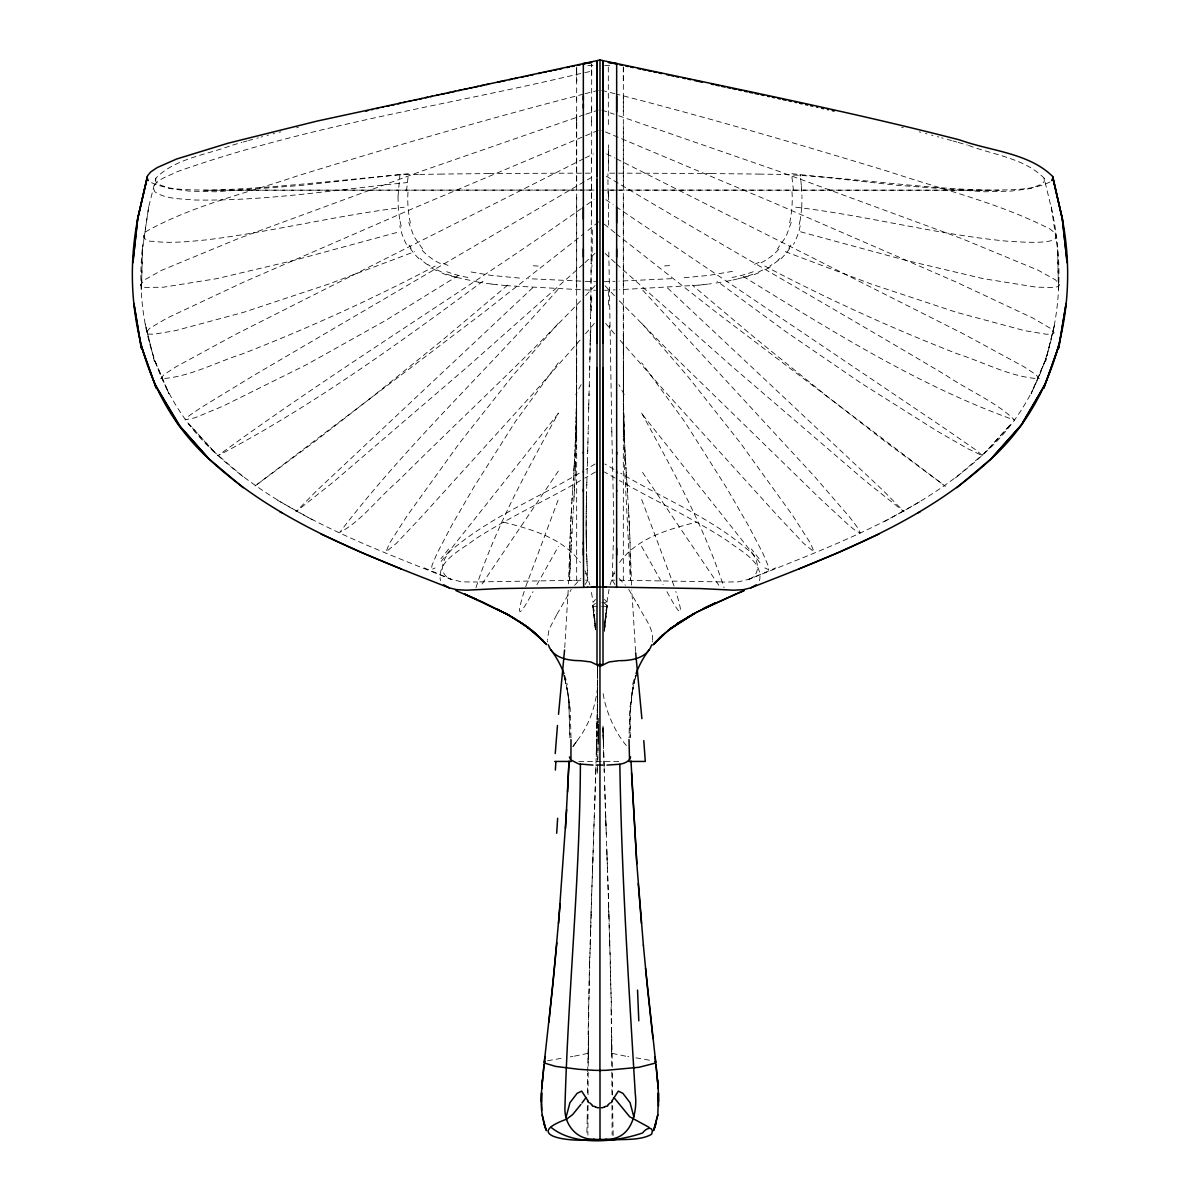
<?xml version="1.0" encoding="UTF-8"?>
<svg xmlns="http://www.w3.org/2000/svg" width="1200" height="1200" viewBox="0 0 1200 1200"><rect width="100%" height="100%" fill="white"/><g stroke="black" fill="none" stroke-linecap="round" stroke-linejoin="round"><path stroke-width="0.75" stroke-dasharray="5 3.75" d="M576.645 361.305L576.63 371.46M576.645 380.835L576.66 341.145M576.675 69.645L576.675 66.885M576.66 356.49L576.675 97.905M576.675 81.9L576.675 67.455L576.75 80.97M591.645 121.47L591.66 106.62M591.66 110.79L591.69 64.02L591.69 77.925M577.215 740.61C589.23 725.085 595.785 705.75 597.63 686.355M623.325 304.77L623.325 580.29M623.325 288.36L623.325 197.22M623.325 185.685L623.325 67.335M630.045 542.385L630.39 580.38L624.555 467.88L623.55 400.245M576.6 396.42L576.615 390.36M576.615 374.52L576.63 370.995M576.615 391.56L576.645 380.58M586.14 523.575L586.14 527.01M591.57 158.67L591.165 260.67M591.63 126.06L591.645 118.485M597.615 694.305L597.45 669.09M576.675 124.725L576.69 119.55M576.585 382.335L576.6 381.225M576.54 410.76L576.615 394.98M576.615 376.65L576.54 389.415M576.615 376.8L576.615 374.085M586.155 520.53L586.14 525.945M586.14 522.75L586.155 521.67M588.03 1105.305L587.895 1135.17M588.06 1094.73L588.18 1072.065M576.555 387.87L576.57 385.29M576.57 405.18L576.57 404.025M586.155 520.605L586.185 517.41M591.135 264.045L591.195 253.77M597.6 691.26L597.585 696.945M576.495 416.52L576.51 415.035M576.525 392.22L576.555 388.86M576.54 410.52L576.435 423.615M591 282.45L591.045 277.545M591.105 269.955L590.955 289.305M591.075 272.34L591.135 263.265M588.225 1066.005L588.3 1056.075M571.02 737.82L570.18 708.33L566.595 684.705M576.51 394.68L576.465 397.905M576.465 419.46L576.39 427.68M576.54 391.185L575.79 431.325M586.185 517.485L586.185 515.955M590.85 299.67L590.895 294.795M590.97 287.22L589.785 364.56M588.27 1059.78L588.315 1053.375M587.49 1092.99L587.67 1073.25M587.685 1071.705L588.57 1029.375M588.285 1056.6L588.345 1050.09M588.315 1052.82L588.405 1043.37M588.345 1049.505L588.48 1036.47M597.57 699.585L597.555 696.315M586.215 513.195L586.185 516.345M590.79 306.72L590.835 302.055M588.42 1042.74L588.54 1032.24M597.54 702.225L597.54 698.925L597.51 704.85M576.39 426.735L575.04 477.36M576.435 400.755L576.45 399.84M586.215 513.66L586.245 511.125M590.64 318.765L590.655 317.31M590.715 312.87L590.745 309.825M587.355 1105.86L587.19 1118.37M576.375 405.6L576.42 402.48M576.36 429.945L576.3 434.07M586.245 511.38L586.275 509.055M588.09 1034.745L588.855 1009.98M597.495 702.465L597.405 666.45L597.285 715.74M598.5 718.125L598.185 740.625L598.545 724.59M576.345 407.73L576.315 409.695M586.305 507.54L586.32 505.995M586.275 509.19L586.335 505.005M588.18 1028.715L588.795 1013.805M587.19 1118.79L586.815 1135.44M597.42 710.115L597.435 707.085M598.365 728.07L597.75 760.77M586.335 505.17L586.38 503.01M590.415 334.425L590.205 346.38M588.36 1016.865L589.11 995.325M597.375 712.74L597.465 707.49M598.38 730.56L597.645 763.455M148.695 206.955L142.335 249.21L141.54 289.23L142.455 249.045L148.695 206.955L155.88 178.155C175.35 158.31 206.265 154.98 231.42 145.44M398.025 196.485L398.235 207.375M576.24 413.805L576.285 411.525M576.15 442.905L576.21 439.98M586.365 503.355L586.44 499.725M588.465 1011.06L589.275 987.33M576.195 415.935L576.135 418.86M586.47 497.91L586.515 496.095M586.44 500.04L586.485 497.385M590.085 351.96L590.175 347.52M595.8 772.035L597.525 700.32M596.82 735.15L596.79 736.14L597.51 701.4M598.545 724.125L598.095 744.495M576.045 447.435L576.09 445.665M586.5 496.515L586.695 488.085M588.12 434.04L588.195 431.04M588.72 407.475L588.18 431.655M589.92 359.55L589.995 355.815M588.795 994.08L589.365 983.265M588.975 985.83L589.455 979.17M596.625 743.925L597.225 718.725M597.165 723.195L597.225 720.585M569.88 737.85L568.725 698.835L569.895 737.235M587.865 444.945L587.94 441.9M588.795 404.445L589.05 393.81M586.59 492.99L586.605 492.105M587.91 442.68L588.135 433.53M588.69 408.87L588.885 400.26M589.05 983.115L589.56 975.045M589.17 977.745L589.755 966.69M597.105 725.79L597.15 721.77M597.045 728.4L597.075 724.875M398.04 196.125L399.93 174.72L419.445 174.39M576.045 422.415L576.09 420.675M575.97 450.93L575.745 459.06M586.77 485.19L586.845 482.475M587.64 453.735L587.73 450.15M589.23 386.535L589.74 366.69M586.695 488.55L586.785 484.59M587.685 451.575L587.895 443.76M588.99 395.805L589.275 385.02M589.635 370.755L589.83 363.18M589.23 975.075L590.325 945.255M589.44 967.2L589.575 962.355M596.85 736.17L596.925 731.235M576 424.065L574.515 460.005M587.28 466.41L587.4 462.195M586.845 482.595L587.295 466.305M587.4 462.33L587.64 453.33M589.575 962.04L590.625 935.025M596.67 740.415L596.715 739.185L596.415 751.635M597.6 765.135L597.375 773.565L597.63 764.43M142.335 249.21C134.445 322.635 158.16 399.585 212.715 450.675L215.4 453.15C281.535 514.95 368.4 546.135 450.96 579.225L461.73 581.88L477.51 582.015M590.58 936.48L590.715 932.04M596.265 756.765L596.565 744.18M590.07 944.55L591.255 914.07L591.195 916.335M590.835 927.585L590.91 925.35M590.49 931.125L590.94 916.785M594.63 809.58L595.875 769.5M590.955 916.5L594.345 814.845M595.815 768.825L592.5 870.57M591.06 913.035L592.47 871.29M575.745 432.63L575.655 435.135M575.58 464.16L575.655 461.625M592.485 871.02L593.04 854.46M569.835 545.625L568.44 583.92M569.91 543.285L570 540.975M569.76 547.47L570.18 536.52M575.52 438.63L575.61 436.335M575.535 465.405L574.545 487.575M570.105 538.26L570.345 532.275M569.76 576.675L569.61 580.38L571.83 580.35M575.355 442.92L575.475 439.74M570.285 533.865L570.465 529.59M568.185 590.235L564.735 647.88M570.135 568.035L569.61 580.38L569.595 552.315M570.435 530.22L570.87 520.725M575.175 446.88L575.265 444.945M570.09 569.07L570.345 563.22M570.6 526.275L570.69 524.385M570.315 564.045L570.51 559.395M614.895 584.505L612.225 580.08L613.86 523.575L611.805 431.04M575.01 450.57L575.1 448.755M570.48 560.1L570.855 552.33M574.875 481.065L574.965 479.22M570.825 521.415L571.86 502.515M571.125 515.58L570.945 518.97M570.825 553.02L571.05 548.505M574.665 485.19L574.41 490.065M574.665 457.335L574.83 454.035M570.99 549.735L571.455 540.885M571.215 513.93L571.635 506.16M571.2 545.565L571.245 544.725M574.44 489.495L574.125 495.24M574.41 462.015L574.575 458.925M571.395 542.19L572.595 521.325M574.02 497.16L574.155 494.91M574.305 463.62L574.41 461.82M571.875 533.67L571.965 531.975M574.065 496.53L573.135 512.445M574.095 467.19L574.23 465M574.2 465.405L574.32 463.515M801.765 207.375L801.975 196.95M571.815 503.22L572.325 494.835M573.885 470.7L574.065 467.88M574.14 466.455L573.33 479.535M572.565 521.955L573.18 511.665M573.66 474.27L573.78 472.515M571.98 500.37L572.16 497.58M406.485 190.98L408.45 173.67L300.66 185.475L215.64 191.79L189.09 191.115L169.155 188.46L157.71 183.93L155.67 181.215L155.88 178.155M572.295 495.345L572.76 488.295M572.67 489.465L573.375 478.875M652.62 640.215C653.265 626.64 642.975 616.215 637.71 604.53M801.735 207.81L800.385 219.135M968.58 145.44C993.735 154.98 1024.65 158.31 1044.12 178.155L1051.245 207.645C1071.18 292.74 1053.375 389.73 987.285 450.675L984.6 453.15C918.465 514.95 831.6 546.135 749.04 579.225L738.57 581.835L723.825 582.09M604.47 627.57L604.77 623.835M604.59 626.01L604.665 625.08M604.755 624.15L604.875 622.665M604.335 631.485L604.935 624.72M604.86 622.845L605.175 619.47M604.89 622.47L605.865 612.51M605.235 618.735L607.065 602.7L601.77 602.7M604.41 630.735L606.06 614.595L604.5 629.79M604.515 629.715L606.72 609.6L605.205 622.035M630.105 737.235L630.21 712.56L632.19 692.34L630.195 713.82L630.12 737.85M475.935 587.775C495.705 526.515 527.64 469.5 558.345 413.085M606.015 611.205L606.69 606.285A18.99 1.8 0 0 0 606.93 606.18M605.025 623.85L607.14 606.735M606.9 602.34L609.045 589.44M606.495 611.28L607.26 605.91M607.02 607.575L607.275 605.85M652.395 641.94L652.515 641.085M632.13 692.985L633.375 685.905L631.845 694.125L635.025 678.885M592.74 605.655L595.515 603.3M800.28 219.645L798.825 226.2M635.79 676.26L634.26 681.3L636 675.42L633.87 683.64M633.405 684.705L629.82 708.33L628.98 737.82M610.095 584.865L613.905 573.135A93.63 70.395 0 0 1 615 570.645M791.235 222.465L786.06 236.565L777.39 248.94M524.175 591.435C514.05 623.625 522.075 612.18 533.01 591.675M635.7 676.74L636.78 673.335M525.66 586.8L558.345 499.44M759.54 580.71C763.575 561.135 739.23 550.455 726.795 540.36C692.445 517.95 654.975 500.97 619.485 480.555M536.895 584.73L558.465 546.36M556.935 614.31L571.275 589.44M556.59 614.925L549.06 629.34L547.38 640.215M585.105 584.505L587.775 580.08A35.49 4.47 30.8 0 0 587.805 579.81L587.76 579.645M790.89 245.1L788.82 248.25M558.345 471.09L481.17 585.3M619.53 562.485C637.215 537.795 668.595 529.305 696.525 522.15M572.94 746.55L577.005 740.91L573.66 745.515L575.505 742.95M573.06 746.37L573.63 745.545M576.18 742.035L577.005 740.91M558.345 413.46L440.04 562.77M558.345 362.775L515.175 421.905L473.52 487.665L451.71 525.39L437.19 553.125L432.045 565.23L431.37 569.655L435.15 567.945M594.36 323.37L585.495 333.795M580.08 340.11L534.48 392.055L421.785 516.42L396.39 543.33L386.055 551.79L389.34 543.555L406.965 516.03L459.645 442.905L512.61 375.885L558.345 323.235M574.62 585.27L580.92 578.37M557.91 289.47C486.24 371.25 405.57 445.965 339.675 532.455C360.675 521.925 379.02 497.085 397.98 481.05C458.625 420.72 521.49 362.595 580.68 300.81M595.11 285.6L585.465 295.785M585.21 574.005L586.095 573.135A93.63 70.395 0 0 0 585 570.645M532.815 287.655L316.845 490.56L295.995 511.695L333.825 481.65L467.625 366.705L583.455 264.045M595.05 253.275L584.82 262.785M779.835 258.465L778.035 260.055M955.44 477.945L987.285 450.675M507.795 285.045L444.495 338.4L373.65 395.745L315.045 441.375L254.7 486.225L484.53 311.715L583.83 233.79M598.635 221.805L585.165 232.71M482.955 281.205C397.89 343.995 311.625 406.65 217.8 455.775C334.11 370.65 464.025 291.6 583.92 206.76M595.47 599.445L593.1 602.34L590.955 589.44M586.815 204.75L594.12 199.65M771.975 264.645L769.86 266.025M458.535 275.34L385.125 320.745L306.435 364.74L223.17 406.065L194.91 417.81L185.055 419.82L189.21 415.665L202.035 406.98L253.71 375.465L593.715 176.16M1050 181.98C1031.61 190.845 1010.13 189.57 990.165 190.23L605.595 190.08M595.185 463.965L586.005 469.32M595.485 472.02L584.85 478.11M579.285 473.19C537.975 497.97 492.315 516.375 454.92 547.29C444.255 553.965 435.435 573.15 450.96 579.225M884.64 521.475L922.62 500.175M580.515 480.555C545.64 500.61 508.86 517.365 475.005 539.19C462.15 549.66 436.515 560.37 440.46 580.71M435.225 266.04C372.63 298.935 308.175 328.32 242.265 353.955C215.565 362.46 188.82 377.265 160.77 378.75L163.92 374.715L176.085 366.75L236.145 334.11L583.47 158.835M585.09 158.025L593.355 153.885M762.645 270.06L758.595 271.95M759.105 262.29L751.935 265.485M749.145 579.18C762.375 574.65 758.265 555.84 747.615 549.69C710.115 517.05 662.91 498.675 620.715 473.19M748.215 579.585L775.875 567.87M598.23 130.38L413.925 208.08L244.11 281.91L167.235 318L149.625 328.32L145.8 332.925L147.315 334.035L153.87 334.215L175.425 330.645L243.24 312.42L328.17 284.25L414.72 251.64M752.955 274.245L748.53 275.805M606.615 606.315L601.65 606.33M583.995 114.825L422.16 170.94L237.87 238.755L161.85 270.225L144.36 279.96L140.4 284.94L141.78 286.5L145.38 287.46L163.59 287.175L216.93 278.625L294.39 260.28L399.495 231.78M585.765 114.24L598.185 110.1M746.025 276.6L743.355 277.395M232.665 145.065L241.74 142.455M243.075 142.08L247.11 140.925M742.545 277.635L737.265 279.015M248.49 140.55L252.645 139.395M256.875 138.225L258.3 137.835M261.18 137.04L262.635 136.65M267.045 135.465L268.53 135.06M273.045 133.86L274.56 133.47M547.545 1060.74L564.105 1057.83M279.165 132.255L280.725 131.85M587.88 1053.36L573.765 1056.285M583.47 94.125C487.53 118.785 392.445 146.67 297.765 175.755C247.485 192.975 194.43 204.885 147.615 230.655C139.155 234.51 145.38 242.055 152.46 241.26C170.49 243.57 188.73 241.59 206.73 239.835C272.985 231.615 337.95 215.205 404.25 207.21M585.12 93.705L598.335 90.345M296.67 127.755L298.305 127.335M736.965 279.09L732.975 280.005M732.465 271.365L708.93 275.385L680.565 278.07M580.77 73.485C446.34 105.54 307.635 125.355 176.91 171.795C169.515 176.085 149.265 181.035 154.74 191.7C165.9 199.395 180.63 198.525 193.56 199.98C265.095 201.39 336.225 189.615 407.22 182.55M584.82 72.63L591.105 71.31M731.07 280.41L723.27 281.895M572.88 1056.435L570.24 1056.87M720.99 282.285L713.55 283.395M711.375 283.695L708.63 284.04M707.58 284.16L703.62 284.625M703.365 284.655L698.595 285.15M399.93 174.72C336.645 180.525 273.39 188.16 209.835 190.23C189.87 189.57 168.39 190.845 150 181.98M698.445 285.165L619.575 289.695M671.64 278.67L619.05 281.13M479.745 581.88L576.675 580.29L576.675 304.77M604.08 281.73L614.97 281.295M604.485 290.295L615.135 289.875M585.45 580.14L587.775 580.08L587.535 574.8M580.86 580.245L575.205 580.32M419.775 174.39L440.85 174.105M488.625 173.595L466.23 173.805A297.015 4.575 0 0 0 441.21 174.09M573.6 580.32L574.83 580.305M587.865 65.505L595.335 65.505M604.665 65.505L612.135 65.505M209.835 190.23L594.405 190.08L200.52 190.185M601.86 190.14L999.48 190.185M594.975 623.85L592.74 605.91A18 1.695 0 0 0 593.43 606.33L598.35 606.33M578.745 761.445L621.255 761.445M711.375 173.595L733.77 173.805A297.015 4.575 0 0 1 758.79 174.09M990.165 190.23C920.055 188.655 850.515 177.24 780.555 174.39M759.15 174.105L780.225 174.39M619.62 580.245L720.6 581.91M614.715 580.155L612.225 580.08M580.95 281.13L528.36 278.67M585.03 281.295L595.92 281.73M580.425 289.695L506.79 285.66M584.865 289.875L595.515 290.295M723.165 582.045L721.455 581.955M519.435 278.07L491.07 275.385L467.535 271.365M506.445 285.63L496.635 284.655M496.38 284.625L491.625 284.07M491.37 284.04L478.725 282.225M795.75 207.21C866.835 215.565 936.315 234.435 1007.595 241.23C1013.16 241.2 1075.95 247.755 1049.895 228.99C999.405 203.235 943.65 189.855 890.085 172.02C799.41 144.315 708.375 117.72 616.53 94.125M635.895 1057.83L652.455 1060.74M628.785 1056.705L627.75 1056.54M478.575 282.21L456.78 277.44M625.725 1056.195L612.12 1053.36L611.205 1013.805M503.475 522.15C531.405 529.305 562.785 537.795 580.47 562.485M901.695 127.335L903.33 127.755M601.665 90.345L614.88 93.705M919.275 131.85L920.835 132.255M925.44 133.47L926.955 133.86M931.47 135.06L932.955 135.465M937.365 136.65L938.82 137.04M941.7 137.835L943.125 138.225M947.355 139.395L951.51 140.55M800.505 231.78L905.61 260.28L983.07 278.625L1036.41 287.175L1054.62 287.46L1058.22 286.5L1059.6 284.94L1055.64 279.96L1038.15 270.225L962.13 238.755L777.84 170.94L616.005 114.825M952.89 140.925L956.925 142.08M958.26 142.455L967.335 145.065M456.57 277.38L453.975 276.6M601.815 110.1L614.235 114.24M451.47 275.805L446.715 274.125M785.28 251.64L871.83 284.25L956.76 312.42L1024.575 330.645L1046.13 334.215L1052.685 334.035L1054.2 332.925L1050.375 328.32L1032.765 318L955.89 281.91L772.74 202.365L601.77 130.38M448.065 265.485L440.895 262.29M424.125 567.87L451.905 579.63M441.405 271.95L437.16 269.955M604.485 603.3L607.26 605.655M277.38 500.175L315.36 521.475M606.645 153.885L614.91 158.025M616.53 158.835L963.855 334.11L1023.915 366.75L1036.08 374.715L1039.23 378.75C1011.18 377.265 984.435 362.46 957.735 353.955C891.825 328.32 827.37 298.935 764.775 266.04M615.15 478.11L604.515 472.02M613.995 469.32L604.815 463.965M606.285 176.16C719.145 243.39 833.37 308.31 946.29 375.465C968.28 390.525 996.225 401.88 1014.645 420.15C917.64 385.515 828.96 329.175 741.465 275.34M430.14 266.025L428.025 264.645M604.47 599.4L606.6 601.71M616.08 206.76L943.77 427.77L975.51 449.7L982.77 455.85L968.13 448.875L936.9 430.965L861.6 383.475L785.955 331.755L717.045 281.205M605.88 199.65L613.185 204.75M614.835 232.71L601.365 221.805M616.17 233.79L715.47 311.715L945.3 486.225L884.955 441.375L826.35 395.745L755.505 338.4L692.205 285.045M421.965 260.055L420.165 258.465M212.715 450.675L244.56 477.945M764.85 567.945L768.63 569.655L767.955 565.23L762.81 553.125L748.29 525.39L726.48 487.665L684.825 421.905L641.655 362.775M615.18 262.785L604.95 253.275M616.545 264.045L732.375 366.705L866.175 481.65L904.005 511.695L883.155 490.56L667.185 287.655M613.905 573.135L614.79 574.005M619.32 300.81L673.455 355.65L819.42 497.97L848.925 525.345L856.08 531.09L860.265 533.01L858.135 528.315L849.525 517.005L814.365 476.34L642.09 289.47M619.08 578.37L625.38 585.27M614.535 295.785L604.89 285.6M641.655 323.235L687.39 375.885L740.355 442.905L793.035 516.03L810.66 543.555L813.945 551.79L803.61 543.33L778.215 516.42L665.52 392.055L619.92 340.11M422.61 248.94L413.94 236.565L408.765 222.465M614.505 333.795L605.64 323.37M759.96 562.77L641.655 413.46M718.83 585.3L641.655 471.09M628.725 589.44L638.055 605.22M626.37 745.545C615.975 733.635 605.535 711.78 603.015 692.55M411.18 248.25L409.095 245.07M641.655 413.085C672.36 469.5 704.295 526.515 724.065 587.775M641.535 546.36L663.105 584.73M666.99 591.675C677.925 612.18 685.95 623.625 675.825 591.435M586.095 573.135L589.905 584.865M641.655 499.44L674.34 586.8M1044.12 178.155L1044.33 181.215L1042.29 183.93L1030.845 188.46L1010.91 191.115L984.36 191.79L897.42 185.295L791.55 173.67L793.515 190.98M563.22 673.335L565.74 681.3L564.21 676.26M401.175 226.2L399.72 219.645M564.975 678.885L568.155 694.125L564 675.42L564.3 676.74M566.625 685.905L568.8 700.095M399.615 219.135L398.265 207.75M547.485 641.085L547.605 641.94M1051.305 206.955L1057.545 249.045L1058.46 289.23L1057.665 249.21M592.725 605.85L592.98 607.575M592.74 605.91L594.795 622.035M800.07 174.72L800.205 175.695M800.115 175.035L800.28 176.145M593.505 611.28L593.28 609.6L595.485 629.715M800.55 178.245L800.82 180.39M569.385 706.65L567.87 692.985M593.385 606.09L595.38 625.695M800.91 181.23L801.345 185.445M593.415 606.33L594.555 616.59M593.94 614.595L595.59 630.735M594.69 618.015L594.825 619.47M595.065 624.72L595.665 631.485M594.9 620.205L595.11 622.47M801.42 186.33L801.96 196.125M635.55 651.435L631.8 590.025M595.335 625.08L595.53 627.57M626.91 483.045L627.135 486.54M626.67 479.535L627.435 491.13M626.34 474.27L626.835 481.92M627.24 488.295L627.705 495.345M626.535 477.315L626.115 470.745M627.66 494.805L628.575 509.865M626.235 472.695L624.87 448.02M625.905 467.19L626.01 468.975M628.35 506.07L628.77 513.63M625.59 461.82L625.8 465.405M625.485 460.005L624.435 437.49M628.68 511.95L630.06 542.79M628.845 514.95L628.995 518.01M629.16 521.115L629.31 524.295M587.34 570.345L587.67 577.59M629.355 525.45L629.895 538.26M624.69 444.09L624.78 446.055M587.355 570.6L587.07 564.33M586.935 561.045L587.025 563.325M587.01 563.115L587.13 565.635M624.525 440.1L624.615 442.11M586.83 558.645L586.965 561.885M631.605 585.09L630.27 548.49M586.86 559.41L586.41 545.925M586.71 555.645L586.755 556.89M624.45 438.09L623.745 412.44M586.62 553.185L586.665 554.415M624.345 435L623.76 413.205M606.78 848.88L607.155 860.01M608.445 898.425L607.515 871.02M606.96 854.46L607.515 870.675M604.725 785.88L606.375 836.985M608.37 902.655L608.595 909.525M609.03 916.065L605.655 814.845M609.045 916.5L609.33 925.2M586.545 550.74L586.59 551.955M609.09 925.35L609.42 936.48M603.675 752.19L604.125 766.965M604.125 769.5L604.2 772.035M608.745 914.07L609.885 943.05M604.155 767.745L606 829.215M608.52 907.245L608.805 916.335M609.375 935.025L610.41 961.725M603 725.985L603.225 738.765M603.36 741.645L603.585 751.635M603.18 735.15L604.215 769.77M613.185 1135.44L612.81 1118.37M609.555 940.875L610.695 972.435M603.165 734.49L603.3 741.345M603.285 739.185L603.435 746.505M586.47 548.325L586.35 543.555M610.14 962.46L611.43 1005.33M603.09 733.59L603 728.025L603.03 729.225M603.075 731.235L603.15 736.17L602.985 725.175M611.835 432.045L608.775 250.59M610.44 975.045L611.64 1016.865M586.32 542.385L586.38 544.815M586.29 541.215L586.32 542.58M586.305 541.665L586.26 538.935M586.275 539.835L586.29 540.75M623.685 409.665L623.595 404.04M612.81 1118.1L612.645 1105.86M611.145 1009.98L611.52 1036.47M611.1 1007.055L611.16 1010.88M597.495 670.365L597.6 678.375M586.23 537.12L586.26 538.98M623.745 436.725L623.34 341.145M609.45 325.26L609.495 328.38M597.435 668.655L597.57 677.61M586.215 536.22L586.23 537.87M586.215 536.76L586.185 533.475M623.565 401.175L623.445 388.86M612.12 1053.36L612.3 1070.235M611.55 1039.29L611.61 1046.145M611.46 1032.24L611.655 1049.505M586.2 535.32L586.17 532.38M623.505 395.34L623.535 398.28M612.33 1073.25L612.525 1095.03M611.655 1050.09L611.715 1056.6M611.625 1046.76L611.685 1052.82M623.46 391.185L623.49 393.48M611.775 1066.005L611.685 1053.375M586.155 531.3L586.17 532.875M623.43 386.265L623.46 389.325M623.415 383.115L623.43 386.49M611.82 1072.065L611.94 1094.73M586.155 529.155L586.155 530.445M586.155 530.22L586.17 531.66M623.4 379.89L623.415 384.09M623.385 376.59L623.415 381.645M608.625 220.26L608.655 226.92M611.97 1105.305L612.105 1135.17M597.615 681.03L597.63 683.7M586.155 529.245L586.14 526.83M623.37 369.72L623.385 376.65M623.355 366.045L623.37 371.46M608.535 196.545L608.505 188.07M608.445 165.405L608.4 144.84M623.355 362.52L623.355 366.165M623.34 334.98L623.34 342.48M623.34 355.695L623.325 125.67M608.355 124.545L608.31 64.02M576.24 413.205L576.255 436.725M623.325 66.885L623.325 81.9M623.325 97.905L623.325 114.105M576.675 79.08L576.675 100.62M576.675 114.105L576.675 185.685M576.675 197.22L576.675 288.36M632.67 684.525A105.81 100.005 22.2 0 1 635.445 675.195M710.955 173.595A236.235 3.63 0 0 0 657.135 173.28A236.1 3.63 0 0 0 607.32 173.175M748.56 276.075A93.705 63.42 -27.9 0 1 746.055 276.885M758.835 272.685A67.365 42.57 -26.9 0 1 753.435 274.875M770.475 266.685A47.265 27.81 -26.6 0 1 763.305 270.72M778.365 260.19A41.625 22.56 -27 0 1 772.245 264.87M789.81 248.22A52.14 27.045 -27.8 0 1 781.035 258.72M800.175 225.75A121.695 59.175 -29.8 0 1 793.59 244.365M564.555 675.195A105.81 100.005 -22.2 0 1 567.33 684.525M489.045 173.595A236.235 3.63 0 0 1 542.865 173.28A236.1 3.63 0 0 1 592.68 173.175M453.945 276.885A93.705 63.42 27.9 0 1 451.44 276.075M446.565 274.875A67.365 42.57 26.9 0 1 441.165 272.685M436.695 270.72A47.265 27.81 26.6 0 1 429.525 266.685M427.755 264.87A41.625 22.56 27 0 1 421.635 260.19M418.965 258.72A52.14 27.045 27.8 0 1 410.19 248.22M406.41 244.365A121.695 59.175 29.8 0 1 399.825 225.75M538.23 266.07A318.585 83.925 -0.1 0 1 530.43 265.635M467.925 277.455A100.305 75.675 32 0 1 446.76 271.74M440.325 263.55A37.68 20.79 26.7 0 1 421.185 249.165M410.385 223.05A344.175 156.105 30.6 0 1 408.03 191.7M669.57 265.635A318.585 83.925 0.1 0 1 661.77 266.07M753.24 271.74A100.305 75.675 -32 0 1 732.075 277.455M778.815 249.165A37.68 20.79 -26.7 0 1 759.675 263.55M791.97 191.7A344.175 156.105 -30.6 0 1 789.615 223.05M581.13 384.63A6428.61 56.28 -63.4 0 1 575.79 394.5M448.605 549.015A7143.225 60.765 -58 0 1 440.925 558.69M624.21 394.5A6428.61 56.28 63.4 0 1 618.87 384.63M759.075 558.69A7143.225 60.765 58 0 1 751.395 549.015M565.08 -53.385A392.1 6.09 89.5 0 1 565.155 -38.1M591.675 131.415A415.305 1.815 89.9 0 1 591.6 164.07M592.335 229.89A431.1 2.625 89.8 0 1 591.9 266.91M591.735 297.135A744.75 3.855 89.8 0 1 591.51 314.085M590.79 327.885A1396.635 12.42 89.2 0 1 590.55 342.585M608.01 193.44A411.555 2.475 -89.8 0 1 607.935 173.79M608.595 171.195A464.64 1.83 -89.9 0 1 608.535 148.38M608.64 217.365A575.7 2.16 -89.9 0 1 608.55 193.515M608.49 305.07A733.08 3.795 -89.8 0 1 608.31 288.585M591.465 183.9A559.71 2.085 89.9 0 1 591.36 216.285M1046.13 358.485L1045.56 361.425L1054.755 324.03L1046.13 358.485L1031.1 393.855L1046.13 358.485M1009.455 425.7L984.6 453.15L1011.57 423.6L1009.455 425.7M190.545 425.7L188.43 423.6L215.4 453.15L190.545 425.7M167.565 390.375L153.87 358.485L145.245 324.03L154.44 361.425L153.87 358.485L168.9 393.855L167.565 390.375"/><path stroke-width="1.5" d="M583.335 555.045L583.335 548.505M583.335 491.325L583.335 489.36M583.335 248.97L583.335 544.245M596.91 426.9L596.97 368.205M596.955 176.085L597.135 60.6M597.105 275.1L596.925 343.185M602.895 275.1L602.865 60.6M611.13 62.955L608.31 62.355L616.665 63.525L616.665 454.335M616.665 248.97L616.665 256.98M616.665 207.195L616.665 222.99M616.665 95.895L616.665 112.02M616.665 471.27L616.665 473.325M545.55 1128.27L546.51 1130.685C537.78 1109.61 542.175 1086.03 544.065 1064.115M603.03 368.205L602.865 586.02L603.735 586.86M541.38 1101.54L541.56 1092.87L541.71 1110.405M570.99 739.605L570.945 759.99L578.595 763.905L592.995 765.09M658.53 1105.89L658.245 1088.55L655.935 1064.115M658.62 1101.54L658.44 1092.87L657.825 1114.785L653.49 1130.685L654.45 1128.27M580.395 764.25C579.885 878.91 568.005 993.225 564.945 1107.69C564.06 1124.295 576.57 1140.015 594.09 1139.145M586.695 1138.89L586.65 1139.97C564.855 1141.5 524.715 1134.63 566.28 1119.285M568.995 761.79L565.5 828.57M569.01 761.13L567.57 791.955M566.64 809.415L558.54 923.415M566.115 1117.02L569.94 1102.695L577.11 1093.35L581.64 1091.115L588.285 1101.24M555.24 753.555L557.475 725.49M542.415 1079.82L541.77 1088.55L544.065 1064.22M564.57 650.025L558.525 714.285M560.145 903.9L553.095 982.305L544.29 1062.36M556.86 942.75L548.925 1022.22M147.285 176.52L137.655 218.73L132.885 262.815L137.655 219.195L147.615 175.65L150.78 171.87L157.17 167.595L176.595 159.015L228.225 143.16L317.16 121.065L600 60L647.25 69.96C751.695 92.175 856.44 113.265 959.85 139.98C990.345 151.05 1028.97 152.85 1052.715 176.52L1062.345 218.73L1067.115 262.815L1062.345 219.195L1052.715 176.52M137.655 219.195C121.26 303.66 142.47 396.945 206.685 456.915L209.415 459.405C276.915 522.15 364.83 554.715 449.19 587.85L456.495 589.635L466.17 590.205L499.365 588.57L587.67 587.295M544.26 1062.495L544.965 1056.585M657.825 1114.785L654.495 1128.105L655.935 1123.875M605.91 1139.145C630.96 1140.39 637.77 1113.39 635.25 1093.545C628.695 983.91 621.54 873.735 619.845 764.22C624.105 763.5 629.49 761.7 630.6 756.915M137.655 218.73L147.195 178.2L148.365 180.54M651.645 644.85C647.415 657.84 632.175 660.66 620.22 660.645M611.715 1101.24L618.36 1091.115L622.89 1093.35L630.06 1102.695L633.885 1117.02M1051.635 180.54L1052.805 178.2L1062.345 218.73M581.985 1102.995L585.75 1097.925M580.89 1104.45L572.625 1114.62L566.61 1119.135M613.35 1139.97C622.575 1139.01 640.695 1140.795 651.615 1134.24C654.51 1126.275 646.815 1126.95 642.645 1132.95C615.675 1142.22 574.26 1146.465 550.995 1127.295M544.395 1062.135L545.4 1061.475M652.935 645.03L662.655 635.01L654.27 643.41L664.47 633.495L680.685 621.42L670.035 628.995M605.835 586.98L700.635 588.57L733.83 590.205L743.505 589.635L750.81 587.85C835.17 554.715 923.085 522.15 990.585 459.405L993.315 456.915C1057.53 396.945 1078.74 303.66 1062.345 219.195M653.64 644.22L669.06 629.715M655.47 1063.065L639.015 1067.28L607.095 1070.235A64.95 1.14 0 0 1 605.43 1070.31L600.555 1070.415M658.44 639.075L660.99 636.63M610.155 1102.935L607.74 1105.065M956.82 487.725L993.315 456.915M756.255 584.82L750.81 587.85M672.9 626.85L668.115 630.435L694.23 613.455L677.79 623.34L695.46 612.87L714.93 603.105L704.115 608.325L744.15 590.55L737.4 593.34M670.98 628.245L696.585 612.255L736.185 593.82M606 1106.22L604.38 1107.03M687.96 617.04L689.13 616.395M918.105 512.82L920.22 511.71M703.05 608.91L709.59 605.7M879 534.03L838.755 552.39L798.87 568.965M365.85 111.09L367.77 110.64M371.61 109.755L372.585 109.545M376.455 108.66L378.405 108.21M382.335 107.325L383.325 107.1M387.285 106.2L389.28 105.75M392.295 105.075L394.32 104.625M397.875 103.83L400.44 103.26M403.545 102.57L405.12 102.21M408.81 101.4L410.94 100.935M414.18 100.215L416.91 99.615M419.67 99L421.92 98.505M425.355 97.755L427.665 97.26M430.56 96.63L432.345 96.24M436.26 95.385L438.72 94.845M441.555 94.23L444.72 93.555M447.345 92.985L450.63 92.265M452.655 91.83L455.4 91.245M458.535 90.57L461.4 89.955M463.935 89.4L467.28 88.68M469.56 88.2L472.26 87.615M475.02 87.03L478.23 86.34M480.69 85.815L484.05 85.095M486.18 84.645L488.73 84.09M497.685 82.185L501.54 81.36M502.83 81.09L505.41 80.535M509.295 79.71L511.905 79.17M514.5 78.615L517.11 78.06M521.73 77.085L524.04 76.59M526.365 76.095L528.69 75.615M531.015 75.12L533.355 74.625M538.35 73.575L541.02 73.005M602.505 1107.615L602.745 1107.555A12.375 9.12 24.6 0 0 604.08 1107.24M583.23 64.125L586.05 63.54M588.87 62.955L591.69 62.355L583.335 63.525L583.335 219.135M543.675 72.45L546.36 71.88M549.03 71.31L551.715 70.755M554.415 70.185L557.1 69.615M559.545 69.105L561.975 68.595M566.865 67.575L569.31 67.05M571.755 66.54L574.215 66.03M577.605 65.31L580.425 64.725M619.605 764.25L607.005 765.09M602.055 1107.69L601.935 1107.705A6.18 5.31 46.7 0 1 601.425 1107.855M596.265 586.86L597.135 586.8L596.91 428.025M594.165 586.98L593.325 587.04M592.92 587.055L606.24 587.01M592.515 587.085L591.69 587.13M591.3 587.145L592.23 587.085M590.7 587.175L588.525 587.265M588.135 587.295L586.995 587.34M583.665 587.445L583.335 542.13M619.215 660.66L609.105 661.95L600 666.42L590.895 661.95L580.215 660.645M605.685 1139.955L612.615 1139.955L587.64 1139.97L593.325 1139.94M603 1139.97L603.855 1139.97M600.36 1070.415L599.715 1070.415M601.41 1139.985L600 1139.985L600 1070.73M599.925 1070.415L600 60M593.775 1140L599.55 1139.985M554.715 761.445L571.35 761.445M628.65 761.445L645.285 761.445L643.8 740.625M596.1 765.09L603.03 765.09M600.45 1139.985L607.83 1140M589.035 1140L588.27 1140M599.445 1070.415L594.57 1070.31A64.95 1.14 0 0 1 592.92 1070.235L579 1069.305M593.58 1139.955L594.78 1139.955M579.78 660.645C567.825 660.66 552.585 657.84 548.355 644.85M616.605 587.445L616.665 452.16M605.43 586.965L604.575 586.905M578.1 1069.23L555.51 1066.38L544.53 1063.065M597.945 1107.69L598.155 1107.72A6.18 5.31 -46.7 0 0 598.575 1107.855M597.525 1107.615L597.255 1107.555A12.375 9.12 -24.6 0 1 595.92 1107.24M613.95 63.54L616.77 64.14M619.575 64.725L622.395 65.31M625.785 66.03L628.245 66.54M630.69 67.05L633.135 67.575M638.025 68.595L640.455 69.105M642.9 69.615L645.585 70.185M648.285 70.755L650.97 71.31M653.64 71.88L656.325 72.45M658.98 73.005L661.65 73.575M666.645 74.625L668.985 75.12M671.31 75.615L673.635 76.095M675.96 76.59L678.27 77.085M682.89 78.06L685.5 78.615M688.095 79.17L690.705 79.71M694.59 80.535L697.17 81.09M698.46 81.36L702.315 82.185M711.27 84.09L713.82 84.645M715.95 85.095L719.31 85.815M721.77 86.34L724.98 87.03M727.74 87.615L730.44 88.2M732.72 88.68L736.065 89.4M738.6 89.955L741.465 90.57M744.6 91.245L747.345 91.83M749.37 92.265L752.655 92.985M755.28 93.555L758.445 94.23M761.28 94.845L763.74 95.385M769.44 96.63L767.655 96.24M772.335 97.26L774.645 97.755M778.08 98.505L780.33 99M783.09 99.615L785.82 100.215M794.88 102.21L796.455 102.57M789.06 100.935L791.19 101.4M799.56 103.26L802.125 103.83M805.68 104.625L807.705 105.075M810.72 105.75L812.715 106.2M821.595 108.21L823.545 108.66M816.675 107.1L817.665 107.325M827.415 109.545L828.39 109.755M832.23 110.64L834.15 111.09M449.19 587.85L443.745 584.82M595.62 1107.03L594 1106.22M455.955 590.595L482.79 602.115L508.905 615.165L464.55 594.075L476.13 599.13M401.13 568.965L361.245 552.39L321 534.03M654.6 1061.475L655.605 1062.135M497.61 609.24L512.04 617.04L528.645 627.915L519.015 621.27L534.165 632.295L546.69 644.595M279.78 511.71L281.895 512.82M516.63 619.83L505.77 613.455L524.955 625.275L543.315 640.815L531.42 630.06L546.195 644.01M527.1 626.85L529.965 628.995M649.005 1127.295L629.64 1116.735L614.25 1097.925M592.26 1105.065L589.845 1102.935M206.685 456.915L243.18 487.725M570.48 759.39L569.4 756.915M544.065 1123.875L545.505 1128.105L542.205 1114.89M645.525 968.25L655.71 1062.36M655.08 1056.975L655.74 1062.51M655.935 1064.22L658.23 1088.55L657.585 1079.82M652.935 1038.585L647.82 991.26M647.79 991.155L643.365 945.105M641.895 718.68L635.67 652.8M643.38 945.33L636.81 863.625L631.515 772.875M641.46 923.415L638.25 883.38M636.825 863.805L630.99 761.01M629.52 759.39L629.01 739.605M603.075 343.185L602.895 277.155M616.665 490.35L616.665 491.325M596.955 179.745L597.105 273.015M583.335 95.895L583.335 99.975M583.335 104.025L583.335 108.045M583.335 207.195L583.335 256.98M583.335 452.16L583.335 453.255M583.335 471.27L583.335 472.305M616.665 548.505L616.665 555.045M603 60.63L603 664.56L597 664.56L597 60.63M636.045 673.545A105.81 100.005 22.2 0 1 649.065 649.83M605.925 1139.28A64.65 55.86 0 0 1 600 1139.49A64.65 55.86 0 0 1 594.075 1139.28M607.785 1105.68A22.5 14.01 8.5 0 1 606.825 1106.385M612.42 1101.27A51.72 23.505 -10.9 0 1 611.295 1102.59M550.935 649.83A105.81 100.005 -22.2 0 1 563.955 673.545M593.175 1106.385A22.5 14.01 -8.5 0 1 592.215 1105.68M588.705 1102.59A51.72 23.505 10.9 0 1 587.58 1101.27M555.375 770.07A892.185 47.04 87.1 0 1 555.87 761.88M637.545 990.09A1313.85 37.77 89.4 0 1 638.79 1020.78M556.665 833.295A1532.94 37.935 -88.8 0 1 557.655 818.28M587.4 -67.845A1748.115 15.165 88.3 0 1 588.285 -24.27M611.715 -24.27A1748.115 15.165 -88.3 0 1 612.6 -67.845M1059.075 345.285L1058.775 348.075L1066.08 303.51L1059.075 345.285L1043.835 388.08L1059.075 345.285M1023.735 420.75L1021.575 424.74L990.585 459.405L1021.575 424.74L1044.975 384.645L1023.735 420.75M587.145 1139.955L587.145 1139.955M180.495 426.825L155.025 384.645L140.925 345.285L133.92 303.51L141.225 348.075L140.925 345.285L156.165 388.08L155.025 384.645L178.425 424.74L209.415 459.405L180.495 426.825"/></g></svg>
